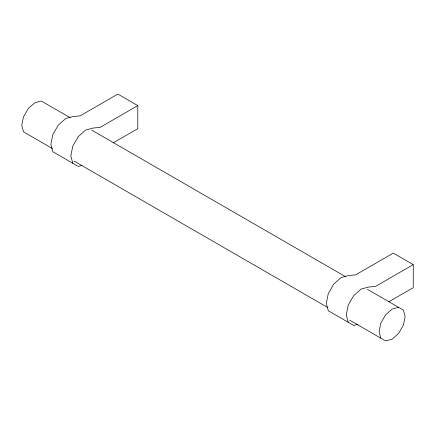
<?xml version="1.0" encoding="UTF-8"?>
<svg xmlns="http://www.w3.org/2000/svg" width="435" height="435" viewBox="0 0 435 435"><rect width="100%" height="100%" fill="white"/><g stroke="black" fill="none" stroke-linecap="round" stroke-linejoin="round"><path stroke-width="0.65" d="M113.421 142.74L137.808 128.662L137.808 105.607L100.072 127.395L93.139 128.031L85.695 130.027L78.251 136.628L72.803 146.068L70.807 155.817L72.803 163.261M388.863 301.765L413.25 287.687L413.25 264.632L375.514 286.42L368.586 287.056L361.137 289.052L353.693 295.653L348.245 305.093L346.249 314.842L348.245 322.286M81.976 165.409L78.251 166.404L52.852 151.739L50.857 144.295L52.852 134.551L58.301 125.111L65.745 118.51L73.189 116.515L80.116 115.879L117.858 94.085L137.808 105.607M398.623 307.333L392.109 309.078L385.595 314.858L380.826 323.118L379.081 331.644L380.826 338.158M358.038 324.265L353.693 325.429L328.294 310.764L326.299 303.32L328.294 293.576L333.743 284.137L341.187 277.535L348.631 275.54L355.558 274.904L393.3 253.11L413.25 264.632M70.155 117.7L41.292 101.034L34.778 102.78L28.264 108.554L23.495 116.814L21.75 125.345L23.495 131.854L52.358 148.52M91.834 130.212L345.792 276.834M367.472 289.351L403.392 310.09L405.137 316.604L403.392 325.13L398.623 333.389L392.109 339.169L385.595 340.915L349.675 320.176M74.037 161.037L327.995 307.659"/></g></svg>
